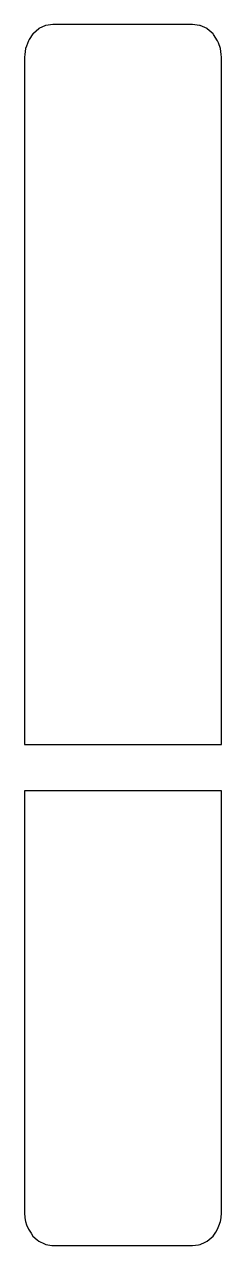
# Model space of a CAD drawing. Header units: metres. Extents: x 2.4 to 16, y -14.8 to 69.6.
import ezdxf

# ---------------------------------------------------------------- set-up
doc = ezdxf.new("R2010")
doc.units = ezdxf.units.M

msp = doc.modelspace()

# ---------------------------------------------------------------- linework, layer by layer
for p, q in [((3.387, 69.264), (3.021, 68.943)), ((3.399, 69.274), (3.387, 69.264)), ((3.4, 69.275), (3.399, 69.274)), ((3.855, 69.479), (3.4, 69.275)), ((3.882, 69.491), (3.855, 69.479)), ((4.36, 69.559), (3.882, 69.491)), ((4.4, 69.564), (4.36, 69.559)), ((13.256, 69.564), (4.4, 69.564)), ((14, 69.564), (13.256, 69.564)), ((14.487, 69.495), (14, 69.564)), ((14.518, 69.491), (14.487, 69.495)), ((14.999, 69.275), (14.518, 69.491)), ((15, 69.275), (14.999, 69.275)), ((15.013, 69.264), (15, 69.275)), ((15.414, 68.913), (15.013, 69.264)), ((2.668, 68.44), (2.534, 68.072)), ((2.73, 68.533), (2.668, 68.44)), ((2.986, 68.913), (2.73, 68.533)), ((3.021, 68.943), (2.986, 68.913)), ((15.45, 68.86), (15.414, 68.913)), ((15.732, 68.44), (15.45, 68.86)), ((15.788, 68.286), (15.732, 68.44)), ((2.468, 67.89), (2.421, 67.491)), ((2.534, 68.072), (2.468, 67.89)), ((15.932, 67.89), (15.788, 68.286)), ((15.979, 67.491), (15.932, 67.89)), ((2.421, 67.491), (2.4, 67.302)), ((2.4, 67.302), (2.4, 65.719)), ((16, 67.302), (15.979, 67.491)), ((16, 64.634), (16, 67.302)), ((2.4, 65.719), (2.4, 64.159)), ((2.4, 64.159), (2.4, 63.927)), ((16, 64.153), (16, 64.634)), ((16, 62.167), (16, 64.153)), ((2.4, 63.927), (2.4, 62.716)), ((2.4, 62.716), (2.4, 61.749)), ((2.4, 61.749), (2.4, 61.428)), ((16, 61.063), (16, 62.167)), ((2.4, 61.428), (2.4, 60.611)), ((16, 60.41), (16, 61.063)), ((2.4, 60.611), (2.4, 60.25)), ((2.4, 60.25), (2.4, 59.53)), ((16, 59.629), (16, 60.41)), ((2.4, 59.53), (2.4, 58.87)), ((16, 59.051), (16, 59.629)), ((2.4, 58.87), (2.4, 58.487)), ((2.4, 58.487), (2.4, 57.858)), ((16, 58.584), (16, 59.051)), ((16, 58.179), (16, 58.584)), ((2.4, 57.858), (2.4, 57.471)), ((2.4, 57.471), (2.4, 56.841)), ((16, 57.805), (16, 58.179)), ((16, 57.441), (16, 57.805)), ((16, 56.685), (16, 57.441)), ((2.4, 56.841), (2.4, 56.469)), ((16, 55.988), (16, 56.685)), ((2.4, 56.469), (2.4, 56.161)), ((2.4, 56.161), (2.4, 55.939)), ((2.4, 55.939), (2.4, 53.021)), ((16, 44.38), (16, 55.988)), ((2.4, 53.021), (2.4, 50.06)), ((2.4, 50.06), (2.4, 44.38)), ((2.4, 44.38), (2.4, 35.752)), ((16, 35.752), (16, 44.38)), ((2.4, 35.752), (2.4, 35.398)), ((16, 35.398), (16, 35.752)), ((2.4, 35.398), (2.4, 30.791)), ((16, 34.12), (16, 35.398)), ((16, 26.738), (16, 34.12)), ((16, 34.12), (16, 34.12)), ((2.4, 30.791), (2.4, 26.738)), ((2.4, 26.738), (2.4, 26.148)), ((16, 25.262), (16, 26.738)), ((2.4, 26.148), (2.4, 25.262)), ((2.4, 25.262), (2.4, 22.233)), ((16, 19.81), (16, 25.262)), ((2.4, 22.233), (2.4, 19.81)), ((2.4, 19.81), (10.962, 19.81)), ((10.962, 19.81), (16, 19.81)), ((7.438, 16.602), (2.4, 16.602)), ((2.4, 16.602), (2.4, 10.965)), ((16, 16.602), (7.438, 16.602)), ((16, 10.965), (16, 16.602)), ((2.4, 10.965), (2.4, 6.316)), ((16, -0.117), (16, 10.965)), ((2.4, 6.316), (2.4, 2.565)), ((2.4, 2.565), (2.4, -0.66)), ((2.4, -0.66), (2.4, -0.943)), ((16, -0.877), (16, -0.117)), ((2.4, -0.943), (2.4, -1.297)), ((2.4, -1.297), (2.4, -1.686)), ((2.4, -1.686), (2.4, -2.323)), ((16, -1.721), (16, -0.877)), ((2.4, -2.323), (2.4, -2.71)), ((16, -1.994), (16, -1.721)), ((16, -2.281), (16, -1.994)), ((16, -2.604), (16, -2.281)), ((2.4, -2.71), (2.4, -3.367)), ((2.4, -3.367), (2.4, -4.068)), ((16, -2.992), (16, -2.604)), ((16, -3.499), (16, -2.992)), ((2.4, -4.068), (2.4, -4.443)), ((16, -4.335), (16, -3.499)), ((2.4, -4.443), (2.4, -5.225)), ((16, -5.037), (16, -4.335)), ((16, -6.208), (16, -5.037)), ((2.4, -5.225), (2.4, -5.567)), ((2.4, -5.567), (2.4, -6.476)), ((2.4, -6.476), (2.4, -7.571)), ((16, -7.1), (16, -6.208)), ((2.4, -7.571), (2.4, -7.857)), ((16, -9.421), (16, -7.1)), ((2.4, -7.857), (2.4, -9.228)), ((2.4, -9.228), (2.4, -11.087)), ((16, -10.079), (16, -9.421)), ((16, -9.421), (16, -9.421)), ((16, -12.557), (16, -10.079)), ((2.4, -11.087), (2.4, -11.202)), ((2.4, -11.202), (2.4, -12.557)), ((2.4, -12.557), (2.437, -12.896)), ((15.963, -12.896), (16, -12.557)), ((2.437, -12.896), (2.468, -13.152)), ((2.468, -13.152), (2.55, -13.375)), ((2.55, -13.375), (2.668, -13.694)), ((15.732, -13.694), (15.822, -13.45)), ((15.822, -13.45), (15.932, -13.152)), ((15.932, -13.152), (15.963, -12.896)), ((2.668, -13.694), (2.852, -13.964)), ((2.852, -13.964), (2.986, -14.159)), ((2.986, -14.159), (3.276, -14.41)), ((15, -14.516), (15.28, -14.275)), ((15.28, -14.275), (15.414, -14.159)), ((15.414, -14.159), (15.597, -13.892)), ((15.597, -13.892), (15.732, -13.694)), ((3.276, -14.41), (3.4, -14.516)), ((3.4, -14.516), (3.774, -14.69)), ((3.774, -14.69), (3.882, -14.741)), ((3.882, -14.741), (4.299, -14.802)), ((4.299, -14.802), (4.4, -14.817)), ((4.4, -14.817), (12.169, -14.817)), ((12.169, -14.817), (14, -14.817)), ((14, -14.817), (14.412, -14.756)), ((14.412, -14.756), (14.518, -14.741)), ((14.518, -14.741), (14.88, -14.572)), ((14.88, -14.572), (15, -14.516))]:
    msp.add_line(p, q)

doc.saveas('drawing.dxf')
